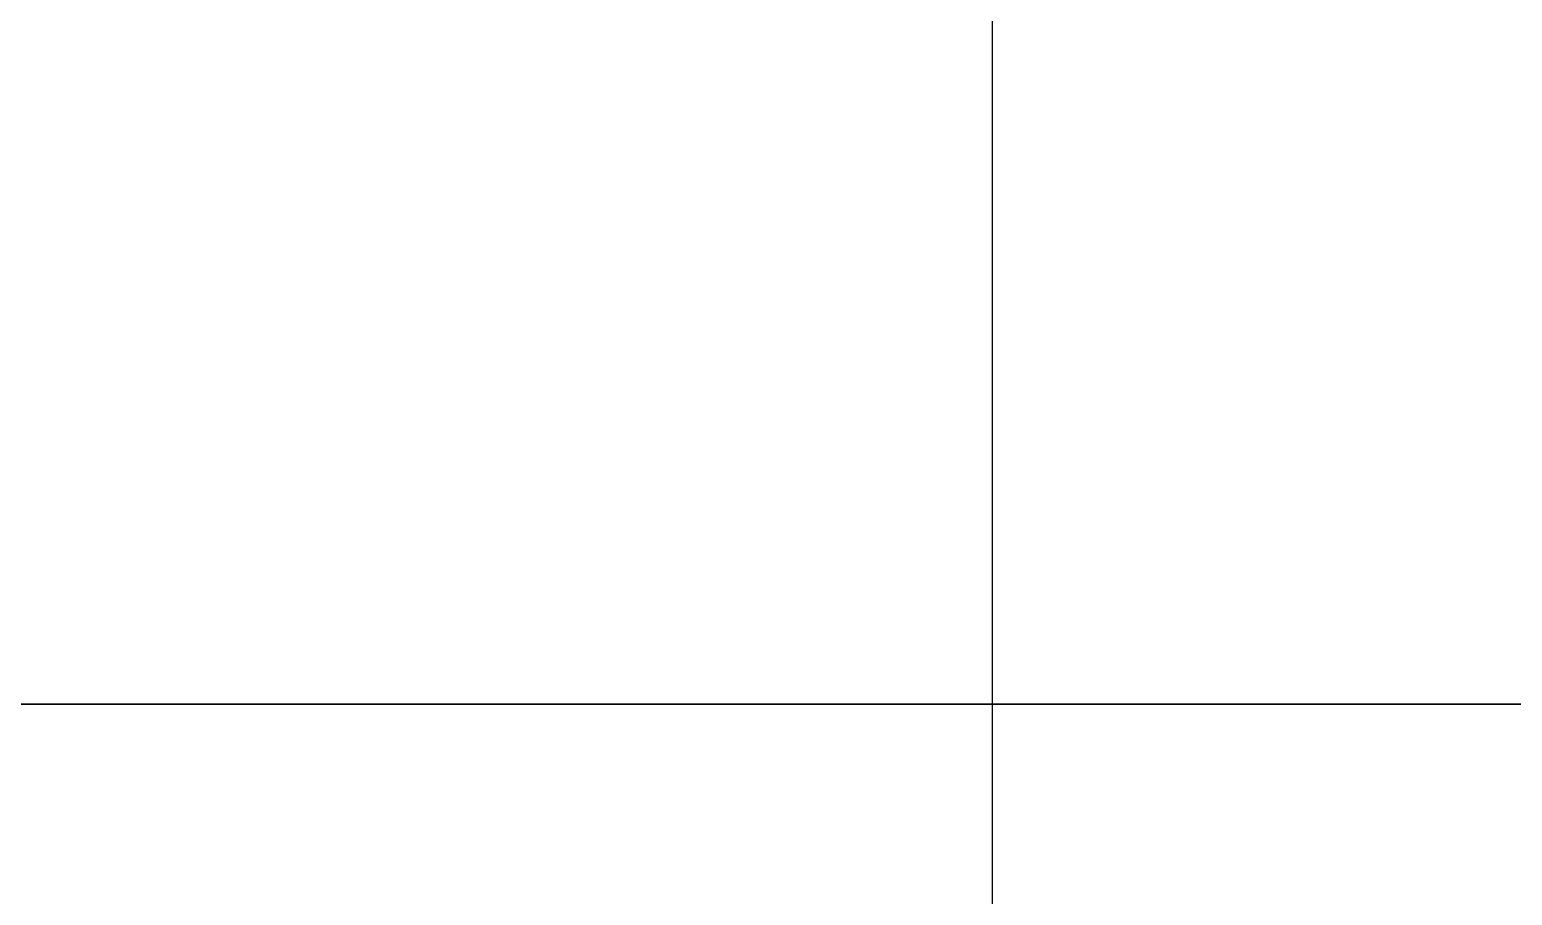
# Model space of a CAD drawing. Extents: x -4122 to 3414, y -5760 to 3840.
# Drawn here: x 667.8 to 780.6, y 1905.5 to 1971.3 of the extents above; entities that cross this region are included whole.
import ezdxf

# ---------------------------------------------------------------- set-up
doc = ezdxf.new("R2010")
doc.units = 0
doc.layers.get('DEFPOINTS').update_dxf_attribs({"linetype": 'CONTINUOUS'})
doc.layers.add('UNMOVABLE', color=4, linetype='CONTINUOUS')

# ---------------------------------------------------------------- blocks, each defined once
blk = doc.blocks.new('E_75_TEST_PAGE')
at = {"layer": 'DEFPOINTS'}
blk.add_line((185.9338302113247, 0), (185.9338302113247, -960), dxfattribs=at)
at = {"layer": 'DEFPOINTS', "color": 3}
blk.add_lwpolyline([(386.8, -960), (0, -960), (0, 0), (386.8, 0)], dxfattribs=at)

msp = doc.modelspace()

# ---------------------------------------------------------------- block references
at = {"layer": 'UNMOVABLE'}
for p in [(555.080551867949, 2879.999999292182), (555.080551867949, 1919.999999292182)]:
    msp.add_blockref('E_75_TEST_PAGE', p, dxfattribs=at)

doc.saveas('drawing.dxf')
